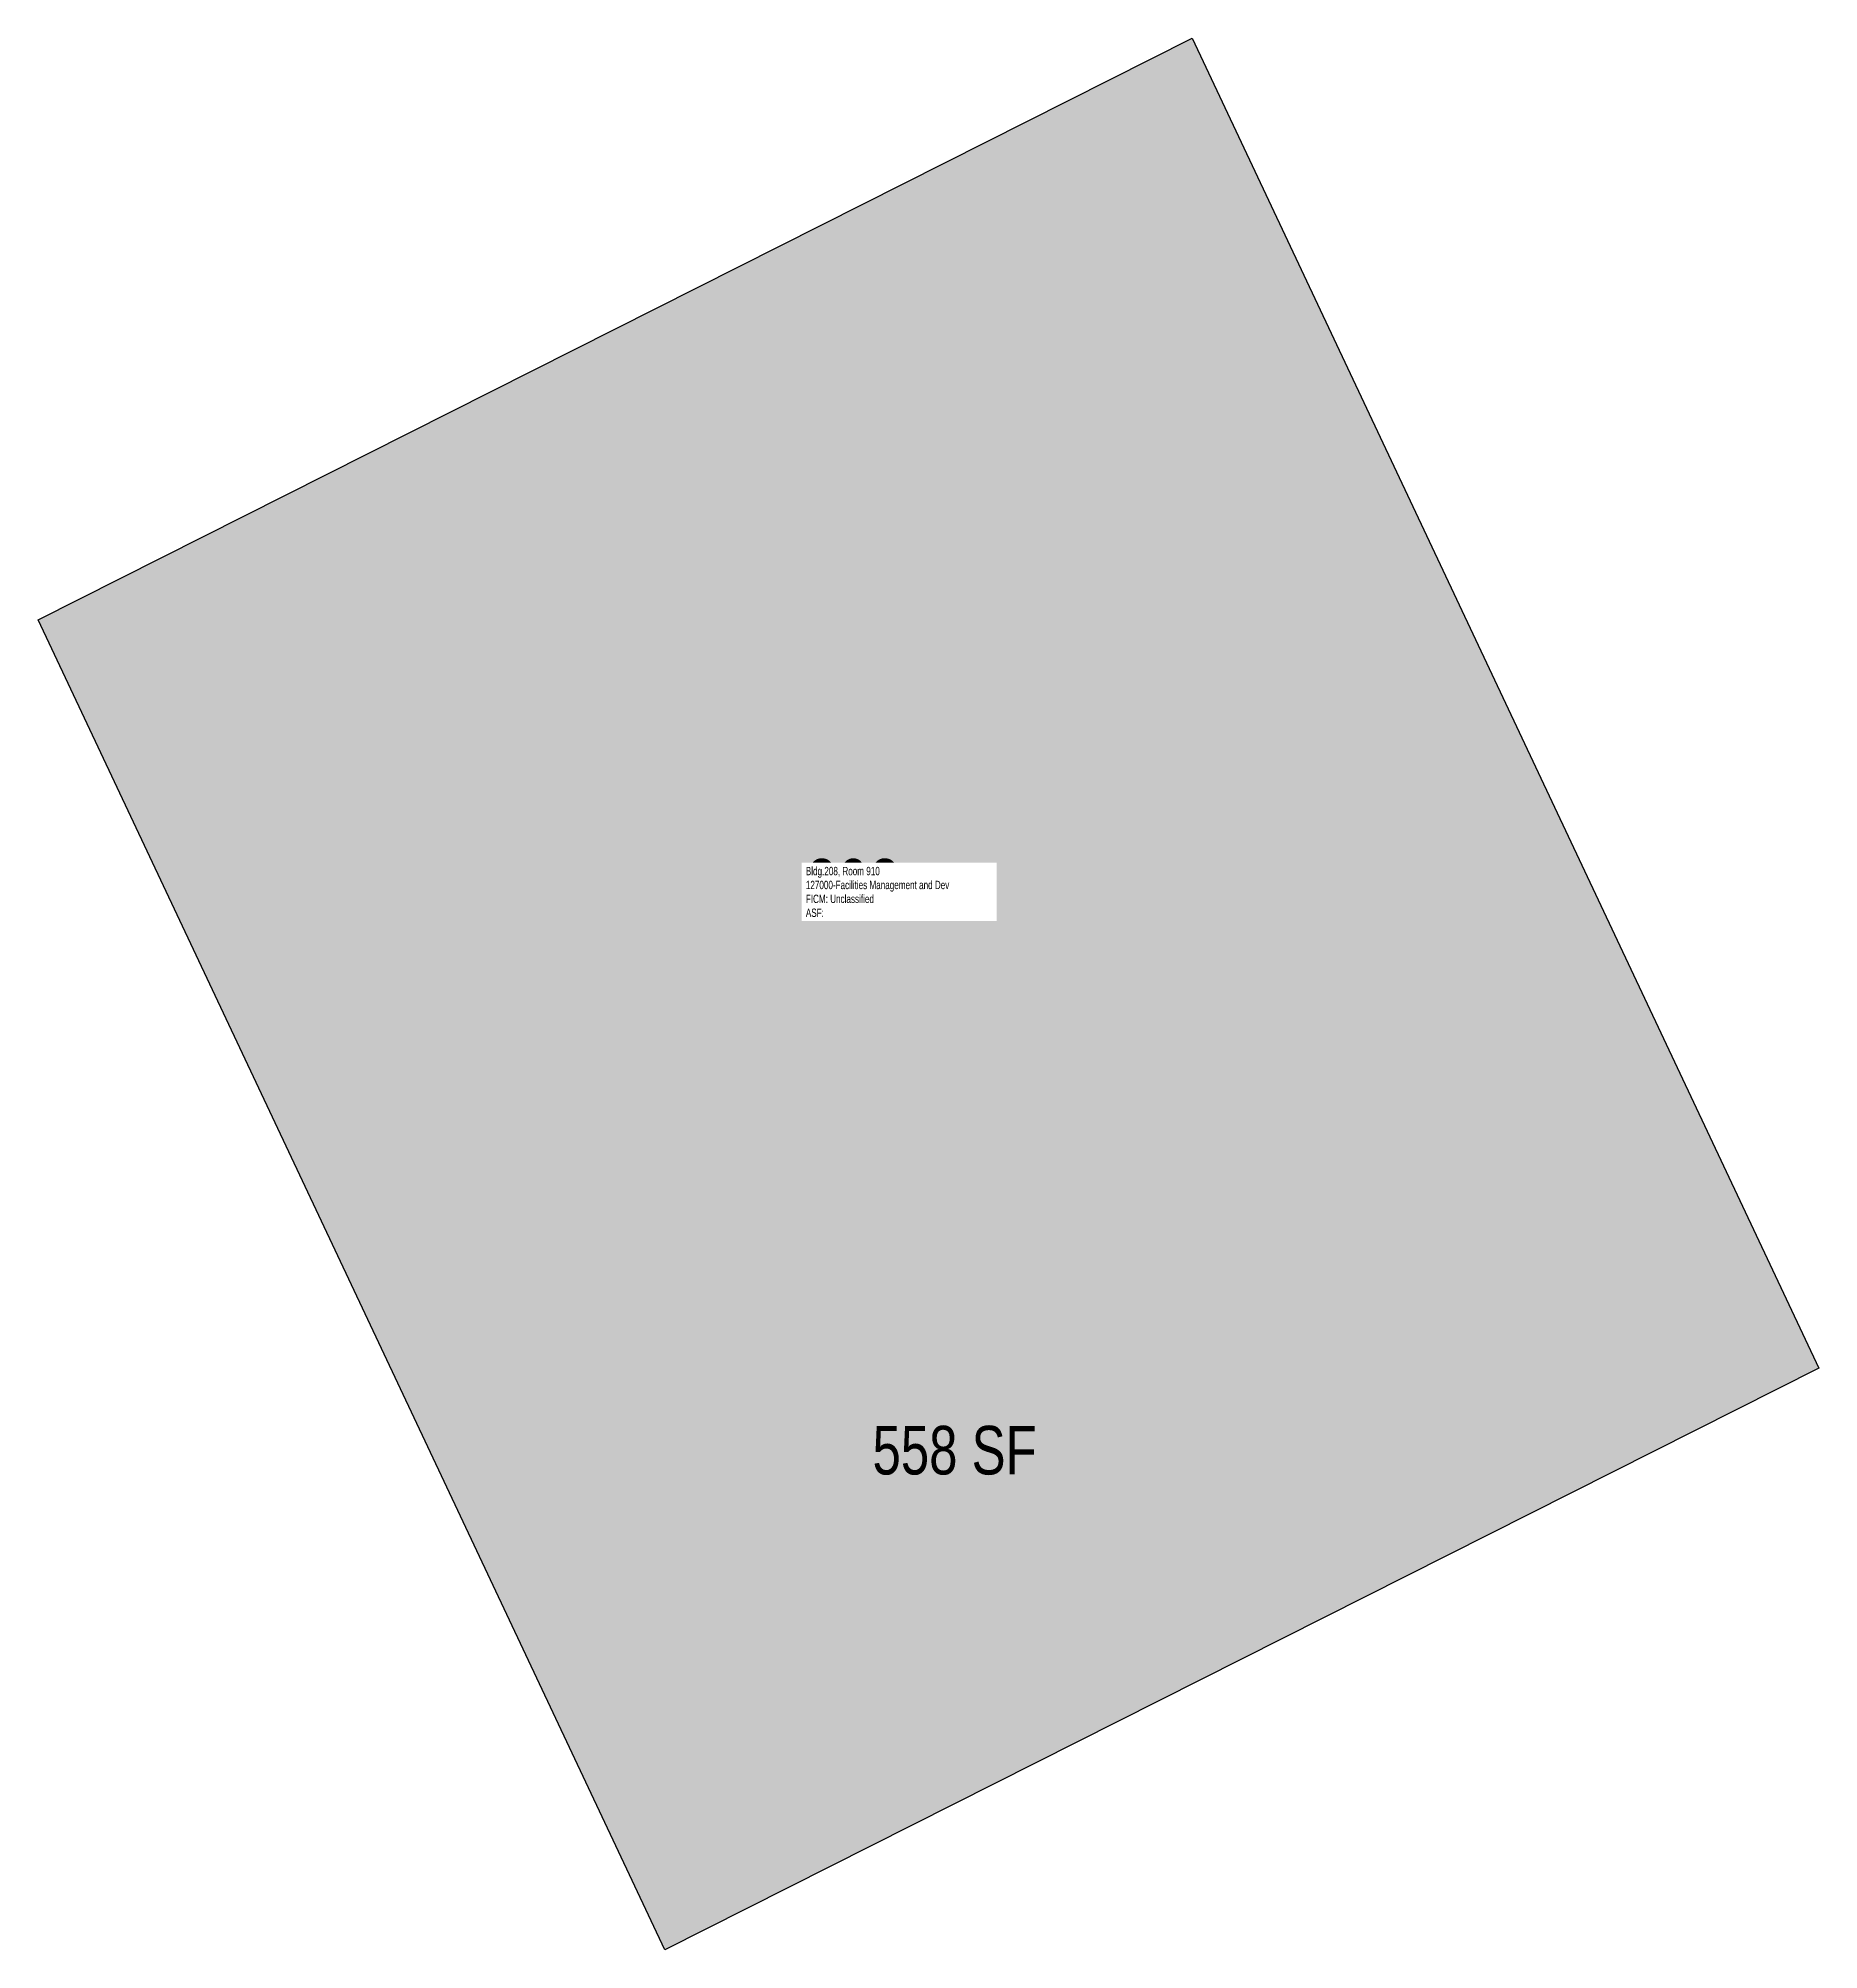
# Model space of a CAD drawing. Header units: inches. Extents: x -129 to 237, y 0 to 393.
import ezdxf
from ezdxf.enums import TextEntityAlignment as Align

# ---------------------------------------------------------------- set-up
doc = ezdxf.new("R2010")
doc.units = ezdxf.units.IN
doc.header["$MEASUREMENT"] = 0
for name, color, linetype in [('A-IDEN-RNUM', 7, 'Continuous'), ('A-IDEN-SNUM', 4, 'Continuous'), ('A-IDEN-VNUM', 4, 'Continuous'), ('A-WALL', 5, 'Continuous'), ('AREA-ASSIGN', 7, 'Continuous'), ('AREA-GROSS', 1, 'Continuous'), ('AREA-TEXT', 3, 'Continuous'), ('Rooms-Category-Color', 7, 'Continuous'), ('Rooms-College-Color', 7, 'Continuous'), ('Rooms-Department-Color', 7, 'Continuous'), ('Rooms-Division-Color', 7, 'Continuous'), ('Rooms-Information', 7, 'Continuous')]:
    doc.layers.add(name, color=color, linetype=linetype)
doc.styles.add('AREA', font='arial.ttf', dxfattribs={"width": 0.75, "height": 60})
doc.styles.add('ID', font='ARIALN.TTF', dxfattribs={"width": 0.85, "height": 0.25})
doc.styles.add('ROOMSNUMBER', font='TXT.SHX', dxfattribs={"height": 1})

msp = doc.modelspace()

# ---------------------------------------------------------------- hatches: boundary and pattern name
at = {"layer": 'Rooms-Category-Color', "true_color": 0xadadad}
msp.add_hatch(color=253, dxfattribs=at).paths.add_polyline_path([(108.48, 393.22), (237.36, 119.64), (0, 0), (-128.88, 273.6)])
at = {"layer": 'Rooms-College-Color', "true_color": 0xadadad}
msp.add_hatch(color=253, dxfattribs=at).paths.add_polyline_path([(108.48, 393.22), (237.36, 119.64), (0, 0), (-128.88, 273.6)])
at = {"layer": 'Rooms-Department-Color', "true_color": 0xacacac}
msp.add_hatch(color=253, dxfattribs=at).paths.add_polyline_path([(108.48, 393.22), (237.36, 119.64), (0, 0), (-128.88, 273.6)])
at = {"layer": 'Rooms-Division-Color', "true_color": 0xadadad}
msp.add_hatch(color=253, dxfattribs=at).paths.add_polyline_path([(108.48, 393.22), (237.36, 119.64), (0, 0), (-128.88, 273.6)])

# ---------------------------------------------------------------- linework, layer by layer
at = {"layer": 'A-WALL'}
msp.add_lwpolyline([(108.48, 393.22), (237.36, 119.64), (0, 0), (-128.88, 273.6)], close=True, dxfattribs=at)
at = {"layer": 'AREA-ASSIGN'}
msp.add_lwpolyline([(108.48, 393.22), (237.36, 119.64), (0, 0), (-128.88, 273.6)], close=True, dxfattribs=at)
at = {"layer": 'AREA-GROSS'}
msp.add_lwpolyline([(108.48, 393.22), (237.36, 119.64), (0, 0), (-128.88, 273.6)], close=True, dxfattribs=at)

# ---------------------------------------------------------------- texts
at = {"layer": 'A-IDEN-RNUM', "style": 'ROOMSNUMBER'}
msp.add_text('0910-00', height=1.2, dxfattribs=at).set_placement((38.76, 218.36), align=Align.MIDDLE)
at = {"layer": 'A-IDEN-SNUM', "style": 'ROOMSNUMBER'}
msp.add_text('2080091000', height=1.2, dxfattribs=at).set_placement((38.76, 218.36), align=Align.MIDDLE)
at = {"layer": 'A-IDEN-VNUM', "style": 'ID', "width": 0.85}
msp.add_text('208', height=12, dxfattribs=at).set_placement((38.76, 218.36), align=Align.MIDDLE)
at = {"layer": 'AREA-TEXT', "style": 'AREA', "width": 0.75}
msp.add_text('558 SF', height=10, dxfattribs=at).set_placement((59.61, 102.77), align=Align.MIDDLE_CENTER)

# ---------------------------------------------------------------- next in the draw order: texts
at = {"layer": 'Rooms-Information', "insert": (29.01, 212.44), "char_height": 1.7143, "width": 38.4, "attachment_point": 7, "style": 'ID', "bg_fill": 3, "box_fill_scale": 1.5, "bg_fill_color": 256, "bg_fill_true_color": 13158600, "bg_fill_transparency": 0}
msp.add_mtext('Bldg.208, Room 910^M^J127000-Facilities Management and Dev^M^JFICM: Unclassified^M^JASF: ', dxfattribs=at)

doc.saveas('drawing.dxf')
